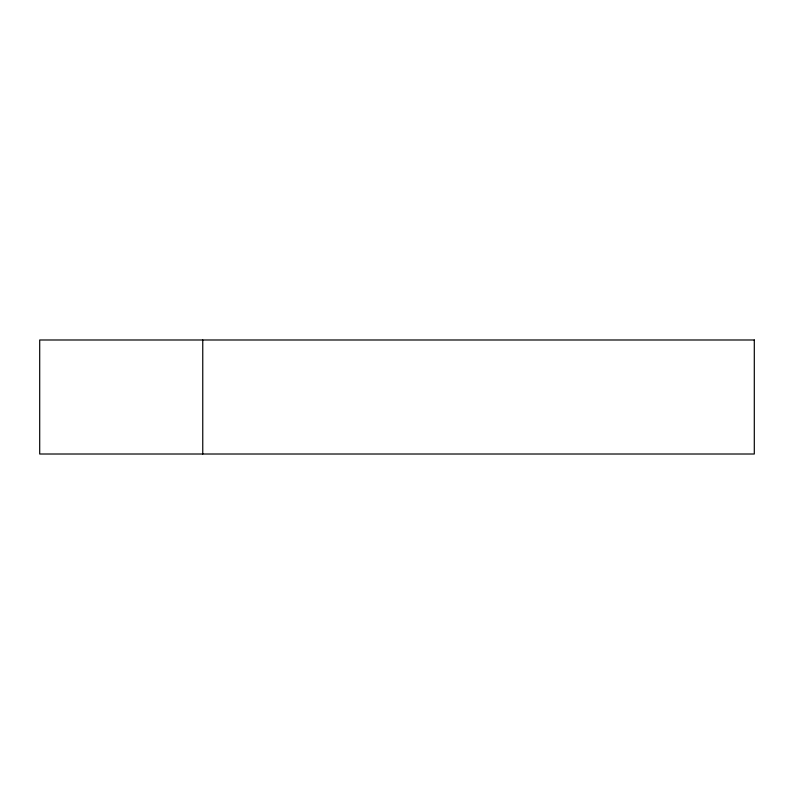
<?xml version="1.0" encoding="UTF-8"?>
<svg xmlns="http://www.w3.org/2000/svg" width="794" height="794" viewBox="0 0 794 794"><rect width="100%" height="100%" fill="white"/><g stroke="black" fill="none" stroke-linecap="round" stroke-linejoin="round"><path stroke-width="1.19" d="M202.758 339.991L202.758 454.009M754.3 339.991L39.7 339.991L39.7 454.009L754.3 454.009L754.3 339.991"/></g></svg>
